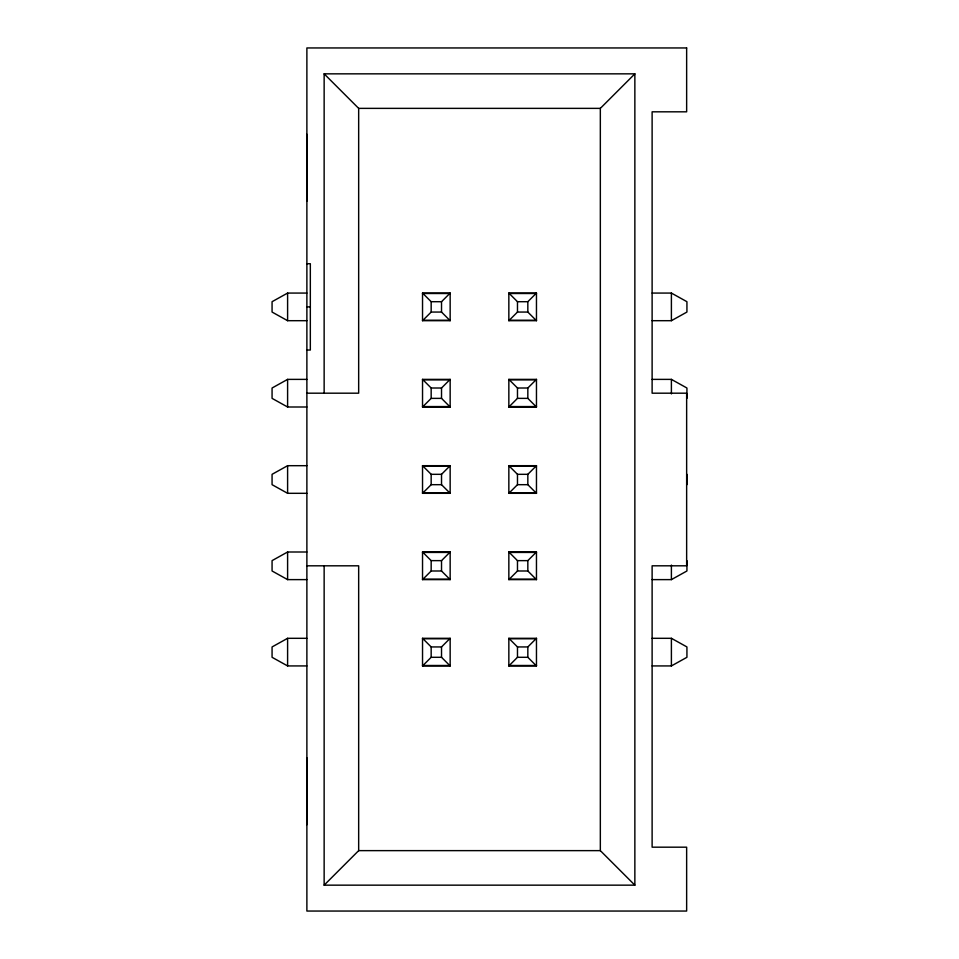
<?xml version="1.0" encoding="UTF-8"?>
<svg xmlns="http://www.w3.org/2000/svg" width="959" height="959" viewBox="0 0 959 959"><rect width="100%" height="100%" fill="white"/><g stroke="black" fill="none" stroke-linecap="round" stroke-linejoin="round"><path stroke-width="1.44" d="M324.142 565.81L324.142 885.157L634.858 885.157L600.334 850.633L600.334 108.367L634.858 73.843L324.142 73.843L324.142 393.19M422.535 320.69L431.166 312.059L431.166 301.701L422.535 293.07L450.155 293.07L450.155 320.69L422.535 320.69L422.535 293.07M431.166 301.701L441.524 301.701L450.155 293.07M422.535 407L431.166 398.369L431.166 388.011L422.535 379.38L422.535 407L450.155 407L450.155 379.38L422.535 379.38M431.166 388.011L441.524 388.011L450.155 379.38M508.845 320.69L517.476 312.059L527.834 312.059L536.465 320.69L508.845 320.69L508.845 293.07L536.465 293.07L536.465 320.69M527.834 312.059L527.834 301.701L536.465 293.07M422.535 493.31L431.166 484.679L431.166 474.321L422.535 465.69L422.535 493.31L450.155 493.31L450.155 465.69L422.535 465.69M431.166 474.321L441.524 474.321L450.155 465.69M508.845 407L517.476 398.369L527.834 398.369L536.465 407L536.465 379.38L508.845 379.38L508.845 407L536.465 407M527.834 398.369L527.834 388.011L536.465 379.38M422.535 579.62L431.166 570.989L431.166 560.631L422.535 552L422.535 579.62L450.155 579.62L450.155 552L422.535 552M431.166 560.631L441.524 560.631L450.155 552M508.845 493.31L517.476 484.679L527.834 484.679L536.465 493.31L508.845 493.31L508.845 465.69L536.465 465.69L536.465 493.31M527.834 484.679L527.834 474.321L536.465 465.69M422.535 665.93L431.166 657.299L441.524 657.299L450.155 665.93L450.155 638.31L422.535 638.31L422.535 665.93L450.155 665.93M422.535 638.31L431.166 646.941L441.524 646.941L450.155 638.31M508.845 579.62L517.476 570.989L527.834 570.989L536.465 579.62L536.465 552L508.845 552L508.845 579.62L536.465 579.62M527.834 570.989L527.834 560.631L536.465 552M508.845 665.93L517.476 657.299L527.834 657.299L536.465 665.93L508.845 665.93L508.845 638.31L536.465 638.31L536.465 665.93M527.834 657.299L527.834 646.941L536.465 638.31M324.142 885.157L358.666 850.633L358.666 565.81L306.88 565.81M306.856 293.07L287.604 293.07L272.068 301.701L272.068 312.059L287.604 320.69L306.856 320.69M306.856 379.38L287.604 379.38L272.068 388.011L272.068 398.369L287.604 407L306.856 407M306.856 465.69L287.604 465.69L272.068 474.321L272.068 484.679L287.604 493.31L306.856 493.31M652.144 320.69L671.396 320.69L686.932 312.059L686.932 301.701L671.396 293.07L652.144 293.07M306.856 552L287.604 552L272.068 560.631L272.068 570.989L287.604 579.62L306.856 579.62M306.856 638.31L287.604 638.31L272.068 646.941L272.068 657.299L287.604 665.93L306.856 665.93M652.144 579.62L671.396 579.62L686.932 570.989L686.932 560.631M652.144 665.93L671.396 665.93L686.932 657.299L686.932 646.941L671.396 638.31L652.144 638.31M324.142 73.843L358.666 108.367L600.334 108.367M306.88 134.26L306.88 201.15M306.88 263.725L310.332 263.725L310.332 350.035L306.88 350.035M422.535 293.502L450.155 293.502M508.845 293.502L536.465 293.502M508.845 293.07L517.476 301.701L527.834 301.701M306.88 306.88L310.332 306.88M431.166 312.059L441.524 312.059L450.155 320.69M422.535 320.258L450.155 320.258M508.845 320.258L536.465 320.258M652.144 379.38L671.396 379.38L686.932 388.011L686.932 398.369M422.535 379.812L450.155 379.812M508.845 379.812L536.465 379.812M508.845 379.38L517.476 388.011L527.834 388.011M306.88 393.19L358.666 393.19L358.666 108.367M431.166 398.369L441.524 398.369L450.155 407M422.535 406.568L450.155 406.568M508.845 406.568L536.465 406.568M422.535 466.122L450.155 466.122M508.845 466.122L536.465 466.122M508.845 465.69L517.476 474.321L527.834 474.321M431.166 484.679L441.524 484.679L450.155 493.31M422.535 492.878L450.155 492.878M508.845 492.878L536.465 492.878M422.535 552.432L450.155 552.432M508.845 552.432L536.465 552.432M508.845 552L517.476 560.631L527.834 560.631M431.166 570.989L441.524 570.989L450.155 579.62M422.535 579.188L450.155 579.188M508.845 579.188L536.465 579.188M422.535 638.742L450.155 638.742M508.845 638.742L536.465 638.742M508.845 638.31L517.476 646.941L527.834 646.941M422.535 665.498L450.155 665.498M508.845 665.498L536.465 665.498M306.88 757.85L306.88 824.74M358.666 850.633L600.334 850.633M686.932 474.321L686.932 484.679M671.396 293.07L671.396 320.69M671.396 379.38L671.396 393.921M671.396 565.079L671.396 579.62M671.396 638.31L671.396 665.93M634.858 73.843L634.858 885.157M517.476 301.701L517.476 312.059M517.476 388.011L517.476 398.369M517.476 474.321L517.476 484.679M517.476 560.631L517.476 570.989M517.476 646.941L517.476 657.299M441.524 301.701L441.524 312.059M441.524 388.011L441.524 398.369M441.524 474.321L441.524 484.679M441.524 560.631L441.524 570.989M441.524 646.941L441.524 657.299M431.166 646.941L431.166 657.299M287.604 293.07L287.604 320.69M287.604 379.38L287.604 407M287.604 465.69L287.604 493.31M287.604 552L287.604 579.62M287.604 638.31L287.604 665.93M686.644 47.95L306.88 47.95L306.88 911.05L686.644 911.05L686.644 847.181L652.12 847.181L652.12 565.81L686.644 565.81L686.644 393.19L652.12 393.19L652.12 111.819L686.644 111.819L686.644 47.95"/></g></svg>
